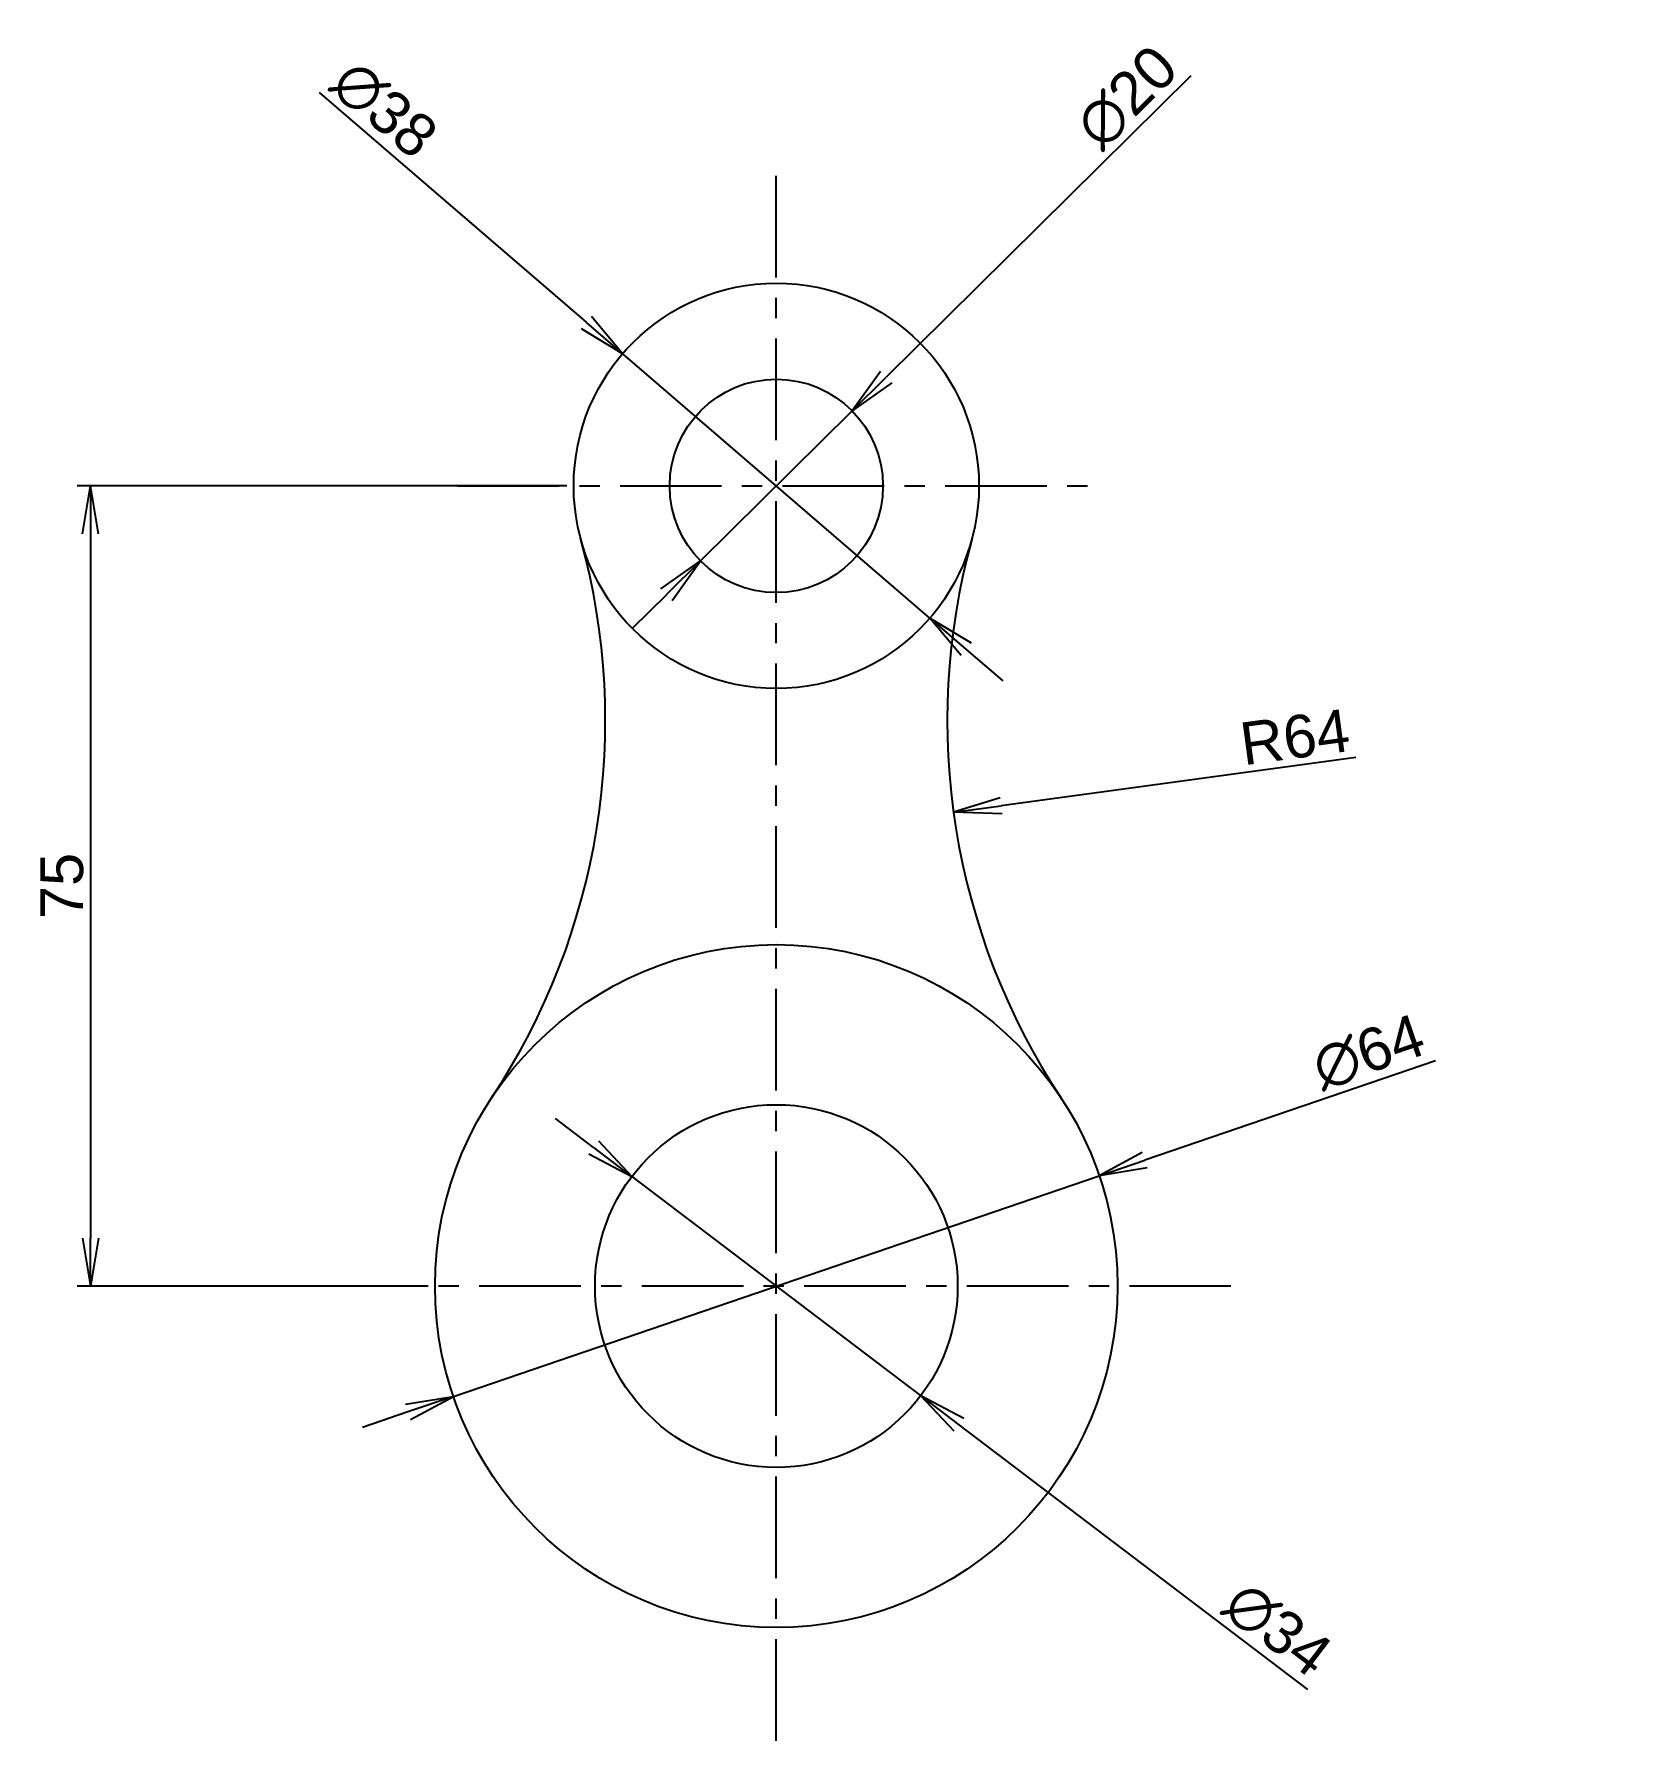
# Model space of a CAD drawing. Header units: millimetres. Extents: x 2684 to 2834, y 951 to 1111.
import ezdxf

# ---------------------------------------------------------------- set-up
doc = ezdxf.new("R2010")
doc.units = ezdxf.units.MM
doc.header["$LTSCALE"] = 0.3
doc.linetypes.add('CENTER', pattern=[50.8, 31.75, -6.35, 6.35, -6.35])
doc.styles.get("Standard").update_dxf_attribs({"font": 'arial.ttf'})
doc.dimstyles.new('ISO-25', dxfattribs={"dimtxt": 4, "dimasz": 4.5, "dimexe": 1.25, "dimexo": 0.625, "dimtad": 1, "dimtxsty": 'Standard', "dimblk": 'OPEN', "dimcen": 2.5, "dimadec": 0, "dimazin": 0, "dimtfac": 1, "dimtmove": 0, "dimatfit": 3, "dimfxl": 1, "dimarcsym": 0})

# ---------------------------------------------------------------- blocks, each defined once
blk = doc.blocks.new('_Open')
at = {"color": 0, "linetype": 'ByBlock', "lineweight": -2}
for p, q in [((-1, 0.167), (0, 0)), ((-1, -0.167), (0, 0)), ((0, 0), (-1, 0))]:
    blk.add_line(p, q, dxfattribs=at)
blk = doc.blocks.new('*D3')
at = {"color": 0, "lineweight": -2, "ltscale": 0.3, "transparency": 16777216}
for p, q in [((2711.02, 1105.12), (2736.07, 1083.57)), ((2768.29, 1055.85), (2739.49, 1080.63)), ((2771.7, 1052.92), (2775.12, 1049.98))]:
    blk.add_line(p, q, dxfattribs=at)
at = {"layer": 'Defpoints', "color": 0, "ltscale": 0.3, "transparency": 16777216}
for p in [(2739.49, 1080.63), (2768.29, 1055.85)]:
    blk.add_point(p, dxfattribs=at)
at = {"color": 0, "lineweight": -2, "ltscale": 0.3, "transparency": 16777216, "xscale": 4.5, "yscale": 4.5, "zscale": 4.5}
for p, rotation in [((2739.49, 1080.63), 319.2963119051363), ((2768.29, 1055.85), 139.2963119051363)]:
    blk.add_blockref('_Open', p, dxfattribs=dict(at, rotation=rotation))
at = {"color": 0, "ltscale": 0.3, "transparency": 16777216, "insert": (2717.13, 1103.53), "char_height": 4, "attachment_point": 5, "rotation": 319.2963}
blk.add_mtext('∅38', dxfattribs=at)
blk = doc.blocks.new('*D4')
at = {"color": 0, "lineweight": -2, "ltscale": 0.3, "transparency": 16777216}
for p, q in [((2815.69, 1014.34), (2788.43, 1005.03)), ((2723.61, 982.9), (2784.17, 1003.58)), ((2719.35, 981.45), (2715.09, 979.99))]:
    blk.add_line(p, q, dxfattribs=at)
at = {"layer": 'Defpoints', "color": 0, "ltscale": 0.3, "transparency": 16777216}
for p in [(2784.17, 1003.58), (2723.61, 982.9)]:
    blk.add_point(p, dxfattribs=at)
at = {"color": 0, "lineweight": -2, "ltscale": 0.3, "transparency": 16777216, "xscale": 4.5, "yscale": 4.5, "zscale": 4.5}
for p, rotation in [((2784.17, 1003.58), 198.8501178820348), ((2723.61, 982.9), 18.85011788203484)]:
    blk.add_blockref('_Open', p, dxfattribs=dict(at, rotation=rotation))
at = {"color": 0, "ltscale": 0.3, "transparency": 16777216, "insert": (2809.43, 1015.14), "char_height": 4, "attachment_point": 5, "rotation": 18.8501}
blk.add_mtext('∅64', dxfattribs=at)
blk = doc.blocks.new('*D5')
at = {"color": 0, "lineweight": -2, "ltscale": 0.3, "transparency": 16777216}
for p, q in [((2736.76, 1006.24), (2733.18, 1008.96)), ((2740.35, 1003.52), (2767.43, 982.96)), ((2803.72, 955.43), (2771.02, 980.24))]:
    blk.add_line(p, q, dxfattribs=at)
at = {"layer": 'Defpoints', "color": 0, "ltscale": 0.3, "transparency": 16777216}
for p in [(2740.35, 1003.52), (2767.43, 982.96)]:
    blk.add_point(p, dxfattribs=at)
at = {"color": 0, "lineweight": -2, "ltscale": 0.3, "transparency": 16777216, "xscale": 4.5, "yscale": 4.5, "zscale": 4.5}
for p, rotation in [((2740.35, 1003.52), 322.8039840070391), ((2767.43, 982.96), 142.8039840070391)]:
    blk.add_blockref('_Open', p, dxfattribs=dict(at, rotation=rotation))
at = {"color": 0, "ltscale": 0.3, "transparency": 16777216, "insert": (2800.89, 961.06), "char_height": 4, "attachment_point": 5, "rotation": 322.804}
blk.add_mtext('∅34', dxfattribs=at)
blk = doc.blocks.new('*D6')
at = {"color": 0, "lineweight": -2, "ltscale": 0.3, "transparency": 16777216}
for p, q in [((2792.75, 1106.67), (2764.2, 1078.44)), ((2746.78, 1061.21), (2761, 1075.27)), ((2743.58, 1058.04), (2740.38, 1054.88))]:
    blk.add_line(p, q, dxfattribs=at)
at = {"layer": 'Defpoints', "color": 0, "ltscale": 0.3, "transparency": 16777216}
for p in [(2761, 1075.27), (2746.78, 1061.21)]:
    blk.add_point(p, dxfattribs=at)
at = {"color": 0, "lineweight": -2, "ltscale": 0.3, "transparency": 16777216, "xscale": 4.5, "yscale": 4.5, "zscale": 4.5}
for p, rotation in [((2761, 1075.27), 224.6829692163107), ((2746.78, 1061.21), 44.68296921631064)]:
    blk.add_blockref('_Open', p, dxfattribs=dict(at, rotation=rotation))
at = {"color": 0, "ltscale": 0.3, "transparency": 16777216, "insert": (2786.77, 1104.67), "char_height": 4, "attachment_point": 5, "rotation": 44.683}
blk.add_mtext('∅20', dxfattribs=at)
blk = doc.blocks.new('*D7')
at = {"color": 0, "lineweight": -2, "ltscale": 0.3, "transparency": 16777216}
for p, q in [((2734.26, 1068.24), (2688.33, 1068.24)), ((2689.58, 1063.74), (2689.58, 997.74)), ((2721.26, 993.24), (2688.33, 993.24))]:
    blk.add_line(p, q, dxfattribs=at)
at = {"layer": 'Defpoints', "color": 0, "ltscale": 0.3, "transparency": 16777216}
for p in [(2734.89, 1068.24), (2689.58, 993.24), (2721.89, 993.24)]:
    blk.add_point(p, dxfattribs=at)
at = {"color": 0, "lineweight": -2, "ltscale": 0.3, "transparency": 16777216, "xscale": 4.5, "yscale": 4.5, "zscale": 4.5}
for p, rotation in [((2689.58, 1068.24), 90), ((2689.58, 993.24), 270)]:
    blk.add_blockref('_Open', p, dxfattribs=dict(at, rotation=rotation))
at = {"color": 0, "ltscale": 0.3, "transparency": 16777216, "insert": (2686.92, 1030.74), "char_height": 4, "attachment_point": 5, "rotation": 90}
blk.add_mtext('75', dxfattribs=at)
blk = doc.blocks.new('*D9')
at = {"color": 0, "lineweight": -2, "ltscale": 0.3, "transparency": 16777216}
blk.add_line((2808.22, 1042.77), (2774.96, 1038.26), dxfattribs=at)
at = {"layer": 'Defpoints', "color": 0, "ltscale": 0.3, "transparency": 16777216}
for p in [(2833.92, 1046.25), (2770.51, 1037.65)]:
    blk.add_point(p, dxfattribs=at)
at = {"color": 0, "lineweight": -2, "ltscale": 0.3, "transparency": 16777216, "xscale": 4.5, "yscale": 4.5, "zscale": 4.5, "rotation": 187.7254935724059}
blk.add_blockref('_Open', (2770.51, 1037.65), dxfattribs=at)
at = {"color": 0, "ltscale": 0.3, "transparency": 16777216, "insert": (2802.51, 1044.68), "char_height": 4, "attachment_point": 5, "rotation": 7.7255}
blk.add_mtext('R64', dxfattribs=at)

msp = doc.modelspace()

# ---------------------------------------------------------------- linework, layer by layer
at = {"linetype": 'CENTER'}
for p, q in [((2753.89, 950.613), (2753.89, 1098.132)), ((2723.998, 1068.241), (2783.781, 1068.241)), ((2796.517, 993.241), (2711.262, 993.241))]:
    msp.add_line(p, q, dxfattribs=at)
for centre, radius in [((2753.89, 1068.241), 19), ((2753.89, 1068.241), 10), ((2753.89, 993.241), 32), ((2753.89, 993.241), 17)]:
    msp.add_circle(centre, radius)
for centre, start, end in [((2673.855, 1046.254), 326.4804, 15.36099), ((2833.925, 1046.254), 164.63901, 213.5196)]:
    msp.add_arc(centre, 64, start, end)

# ---------------------------------------------------------------- dimensions: what is measured, and where the dimension line sits
at = {"ltscale": 0.3}
for p1, p2, picture, middle in [((2746.78, 1061.209), (2761, 1075.273), '*D6', (2788.723, 1102.691)), ((2768.294, 1055.85), (2739.486, 1080.632), '*D3', (2715.32, 1101.421)), ((2723.606, 982.902), (2784.174, 1003.58), '*D4', (2810.331, 1012.51)), ((2740.348, 1003.518), (2767.432, 982.964), '*D5', (2799.209, 958.846))]:
    dim = msp.add_diameter_dim_2p(p1=p1, p2=p2, dimstyle='ISO-25', dxfattribs=at)
    dim.commit()
    dim.dimension.update_dxf_attribs({"geometry": picture, "text_midpoint": middle, "dimtype": 163})
dim = msp.add_linear_dim(base=(2689.581, 993.241), p1=(2734.89, 1068.241), p2=(2721.89, 993.241), angle=90, dimstyle='ISO-25', dxfattribs=at)
dim.commit()
dim.dimension.update_dxf_attribs({"geometry": '*D7', "text_midpoint": (2686.922, 1030.741)})
dim = msp.add_radius_dim(center=(2833.925, 1046.254), mpoint=(2770.506, 1037.651), dimstyle='ISO-25', dxfattribs=at)
dim.commit()
dim.dimension.update_dxf_attribs({"geometry": '*D9', "text_midpoint": (2802.87, 1042.041), "dimtype": 164})

doc.saveas('drawing.dxf')
